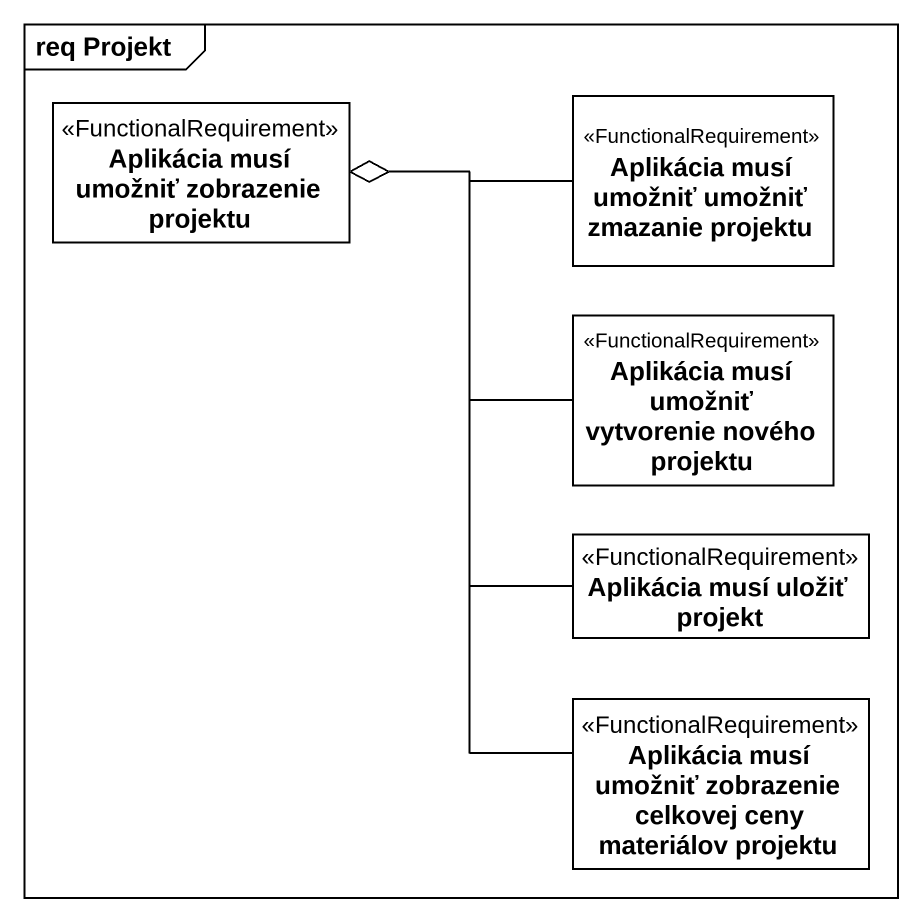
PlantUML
@startuml
mainframe req Projekt
hide circle
hide empty members
class "Aplikácia musí umožniť zobrazenie projektu" as Aplikácia_musí_umožniť <<FunctionalRequirement>>
class "Aplikácia musí umožniť umožniť zmazanie projektu" as Aplikácia_musí_umožniť_2 <<FunctionalRequirement>>
class "Aplikácia musí umožniť vytvorenie nového projektu" as Aplikácia_musí_umožniť_3 <<FunctionalRequirement>>
class "Aplikácia musí uložiť projekt" as Aplikácia_musí_uložiť <<FunctionalRequirement>>
class "Aplikácia musí umožniť zobrazenie celkovej ceny materiálov projektu" as Aplikácia_musí_umožniť_4 <<FunctionalRequirement>>
Aplikácia_musí_umožniť_2 -left-o Aplikácia_musí_umožniť
Aplikácia_musí_umožniť_3 -left-o Aplikácia_musí_umožniť
Aplikácia_musí_uložiť -up-o Aplikácia_musí_umožniť
Aplikácia_musí_umožniť_4 -up-o Aplikácia_musí_umožniť
@enduml
